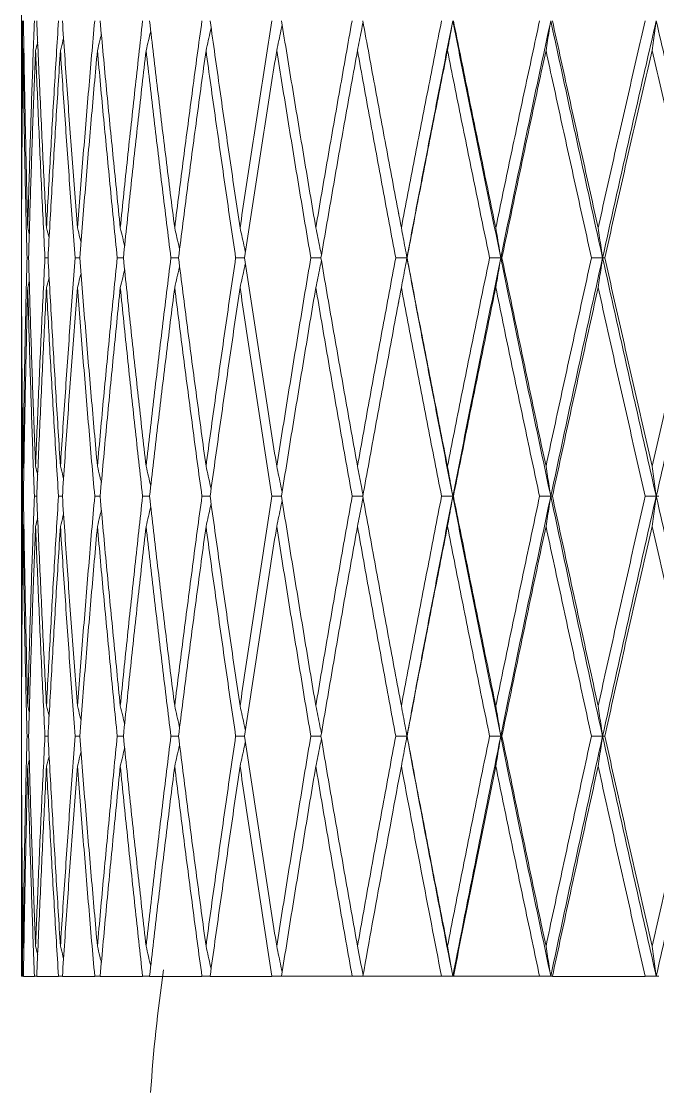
# Model space of a CAD drawing. Extents: x 1661 to 2451, y 0 to 579.
# Drawn here: x 1873.1 to 1881.21, y 425.28 to 438.95 of the extents above; entities that cross this region are included whole.
import ezdxf

# ---------------------------------------------------------------- set-up
doc = ezdxf.new("R2010")
doc.units = 0
doc.header["$LTSCALE"] = 10
doc.header["$MEASUREMENT"] = 0
doc.layers.add('1', color=7, linetype='CONTINUOUS')
doc.layers.add('2', color=7, linetype='CONTINUOUS', true_color=0xffffff)

msp = doc.modelspace()

# ---------------------------------------------------------------- linework, layer by layer
at = {"layer": '1', "color": 7, "linetype": 'Continuous', "lineweight": 18}
msp.add_arc((1894.702, 423.984), 20, 171.7681, 176.2825, dxfattribs=at)
at = {"layer": '2', "color": 7, "linetype": 'Continuous', "lineweight": 18}
for p, q in [((1873.095, 441.522), (1873.095, 436.369)), ((1873.095, 436.369), (1873.095, 436.315)), ((1873.095, 436.315), (1873.098, 436.307)), ((1873.098, 435.56), (1873.095, 435.552)), ((1873.095, 435.497), (1873.095, 430.27)), ((1873.095, 430.27), (1873.095, 430.215)), ((1873.095, 430.215), (1873.098, 430.207)), ((1873.098, 429.454), (1873.095, 429.445)), ((1873.095, 429.445), (1873.095, 429.389)), ((1873.095, 429.389), (1873.095, 426.764)), ((1873.111, 426.764), (1873.095, 426.764)), ((1878.455, 426.764), (1877.453, 426.764)), ((1879.707, 426.764), (1878.606, 426.764))]:
    msp.add_line(p, q, dxfattribs=at)
for ratio, start_param, end_param in [(0.000001, 3.001756, 3.086298), (0.000002, 2.905065, 2.989606), (0.000003, 2.808374, 2.892915), (0.000004, 2.711683, 2.796224), (0.000005, 2.614991, 2.699533), (0.000006, 2.5183, 2.602841), (0.000009, 2.131535, 2.216076)]:
    msp.add_ellipse((1890.096, 426.763), major_axis=(17.001, 0), ratio=ratio, start_param=start_param, end_param=end_param, dxfattribs=at)
for points, degree in [([(1873.095, 436.315), (1873.096, 436.61), (1873.097, 437.199), (1873.102, 438.079), (1873.108, 438.664), (1873.111, 438.956)], 3), ([(1873.121, 438.956), (1873.126, 438.664), (1873.136, 438.079), (1873.154, 437.199), (1873.168, 436.61), (1873.176, 436.315)], 3), ([(1873.176, 436.315), (1873.184, 436.61), (1873.201, 437.199), (1873.229, 438.079), (1873.25, 438.664), (1873.261, 438.956)], 3), ([(1873.291, 438.956), (1873.303, 438.664), (1873.329, 438.079), (1873.37, 437.199), (1873.4, 436.61), (1873.415, 436.315)], 3), ([(1873.415, 436.315), (1873.431, 436.61), (1873.463, 437.199), (1873.514, 438.079), (1873.55, 438.664), (1873.569, 438.956)], 3), ([(1873.618, 438.956), (1873.638, 438.664), (1873.678, 438.079), (1873.742, 437.199), (1873.787, 436.61), (1873.81, 436.315)], 3), ([(1873.81, 436.315), (1873.833, 436.61), (1873.88, 437.199), (1873.953, 438.079), (1874.004, 438.664), (1874.03, 438.956)], 3), ([(1874.099, 438.956), (1874.126, 438.664), (1874.181, 438.079), (1874.267, 437.199), (1874.327, 436.61), (1874.357, 436.315)], 3), ([(1874.357, 436.315), (1874.387, 436.61), (1874.448, 437.199), (1874.544, 438.079), (1874.609, 438.664), (1874.642, 438.956)], 3), ([(1874.73, 438.956), (1874.764, 438.664), (1874.833, 438.079), (1874.94, 437.199), (1875.013, 436.61), (1875.051, 436.315)], 3), ([(1875.051, 436.315), (1875.088, 436.61), (1875.163, 437.199), (1875.279, 438.079), (1875.358, 438.664), (1875.399, 438.956)], 3), ([(1875.504, 438.956), (1875.544, 438.664), (1875.627, 438.079), (1875.754, 437.199), (1875.841, 436.61), (1875.885, 436.315)], 3), ([(1876.292, 438.956), (1876.245, 438.664), (1876.153, 438.079), (1876.018, 437.199), (1875.929, 436.61), (1875.885, 436.315)], 3), ([(1876.414, 438.956), (1876.461, 438.664), (1876.557, 438.079), (1876.703, 437.199), (1876.802, 436.61), (1876.852, 436.315)], 3), ([(1876.852, 436.315), (1876.902, 436.61), (1877.003, 437.199), (1877.158, 438.079), (1877.262, 438.664), (1877.314, 438.956)], 3), ([(1877.452, 438.956), (1877.505, 438.664), (1877.613, 438.079), (1877.776, 437.199), (1877.887, 436.61), (1877.943, 436.315)], 3), ([(1878.456, 438.956), (1878.398, 438.664), (1878.283, 438.079), (1878.112, 437.199), (1877.999, 436.61), (1877.943, 436.315)], 3), ([(1878.6, 438.956), (1878.533, 438.622), (1878.401, 437.953), (1878.206, 436.945), (1878.078, 436.271), (1878.015, 435.933)], 3), ([(1878.6, 438.956), (1878.592, 438.914), (1878.577, 438.83), (1878.555, 438.704), (1878.539, 438.62), (1878.532, 438.578)], 3), ([(1879.212, 435.933), (1879.142, 436.271), (1879.004, 436.946), (1878.8, 437.953), (1878.666, 438.622), (1878.6, 438.956)], 3), ([(1878.608, 438.956), (1878.667, 438.664), (1878.785, 438.079), (1878.965, 437.199), (1879.086, 436.61), (1879.148, 436.315)], 3), ([(1879.148, 436.315), (1879.209, 436.61), (1879.332, 437.199), (1879.518, 438.079), (1879.644, 438.664), (1879.707, 438.956)], 3), ([(1879.212, 435.933), (1879.282, 436.271), (1879.422, 436.945), (1879.634, 437.953), (1879.777, 438.622), (1879.85, 438.956)], 3), ([(1879.789, 438.578), (1879.796, 438.62), (1879.809, 438.704), (1879.829, 438.83), (1879.843, 438.914), (1879.85, 438.956)], 3), ([(1879.85, 438.956), (1879.922, 438.622), (1880.067, 437.953), (1880.287, 436.946), (1880.436, 436.271), (1880.511, 435.933)], 3), ([(1879.871, 438.956), (1879.935, 438.664), (1880.063, 438.079), (1880.258, 437.199), (1880.388, 436.61), (1880.454, 436.315)], 3), ([(1881.055, 438.956), (1880.987, 438.664), (1880.852, 438.079), (1880.652, 437.199), (1880.52, 436.61), (1880.454, 436.315)], 3), ([(1881.195, 438.956), (1881.118, 438.622), (1880.964, 437.953), (1880.736, 436.945), (1880.586, 436.271), (1880.511, 435.933)], 3), ([(1881.195, 438.956), (1881.189, 438.914), (1881.177, 438.83), (1881.16, 438.704), (1881.148, 438.62), (1881.142, 438.578)], 3), ([(1881.9, 435.933), (1881.82, 436.271), (1881.662, 436.946), (1881.427, 437.953), (1881.272, 438.622), (1881.195, 438.956)], 3), ([(1873.128, 438.621), (1873.124, 438.607), (1873.12, 438.592), (1873.116, 438.578)], 3), ([(1873.304, 438.682), (1873.294, 438.648), (1873.285, 438.613), (1873.276, 438.578)], 3), ([(1873.116, 438.578), (1873.112, 438.285), (1873.105, 437.699), (1873.099, 436.818), (1873.096, 436.228), (1873.096, 435.933)], 3), ([(1873.116, 438.578), (1873.12, 438.285), (1873.129, 437.699), (1873.146, 436.818), (1873.159, 436.228), (1873.167, 435.933)], 3), ([(1873.276, 438.578), (1873.264, 438.285), (1873.242, 437.699), (1873.213, 436.818), (1873.195, 436.228), (1873.187, 435.933)], 3), ([(1873.276, 438.578), (1873.288, 438.285), (1873.312, 437.699), (1873.352, 436.818), (1873.381, 436.228), (1873.396, 435.933)], 3), ([(1873.593, 438.578), (1873.574, 438.285), (1873.537, 437.699), (1873.484, 436.818), (1873.451, 436.228), (1873.435, 435.933)], 3), ([(1873.593, 438.578), (1873.612, 438.285), (1873.652, 437.699), (1873.714, 436.818), (1873.758, 436.228), (1873.781, 435.933)], 3), ([(1874.065, 438.578), (1874.038, 438.285), (1873.986, 437.699), (1873.911, 436.818), (1873.863, 436.228), (1873.84, 435.933)], 3), ([(1874.065, 438.578), (1874.091, 438.285), (1874.145, 437.699), (1874.23, 436.818), (1874.288, 436.228), (1874.318, 435.933)], 3), ([(1874.686, 438.578), (1874.652, 438.285), (1874.586, 437.699), (1874.489, 436.818), (1874.427, 436.228), (1874.396, 435.933)], 3), ([(1874.686, 438.578), (1874.719, 438.285), (1874.788, 437.699), (1874.893, 436.818), (1874.966, 436.228), (1875.003, 435.933)], 3), ([(1875.099, 435.933), (1875.137, 436.228), (1875.213, 436.818), (1875.33, 437.699), (1875.41, 438.285), (1875.451, 438.578)], 3), ([(1875.451, 438.578), (1875.491, 438.285), (1875.573, 437.699), (1875.699, 436.818), (1875.785, 436.228), (1875.829, 435.933)], 3), ([(1876.353, 438.578), (1876.306, 438.285), (1876.213, 437.699), (1876.076, 436.818), (1875.986, 436.228), (1875.942, 435.933)], 3), ([(1876.353, 438.578), (1876.4, 438.285), (1876.494, 437.699), (1876.639, 436.818), (1876.738, 436.228), (1876.788, 435.933)], 3), ([(1876.917, 435.933), (1876.968, 436.228), (1877.07, 436.818), (1877.225, 437.699), (1877.33, 438.285), (1877.383, 438.578)], 3), ([(1877.383, 438.578), (1877.436, 438.285), (1877.543, 437.699), (1877.705, 436.818), (1877.816, 436.228), (1877.871, 435.933)], 3), ([(1878.532, 438.578), (1878.473, 438.285), (1878.357, 437.699), (1878.185, 436.818), (1878.072, 436.228), (1878.016, 435.933)], 3), ([(1878.532, 438.578), (1878.59, 438.285), (1878.708, 437.699), (1878.887, 436.818), (1879.008, 436.228), (1879.069, 435.933)], 3), ([(1879.227, 435.933), (1879.288, 436.228), (1879.412, 436.818), (1879.599, 437.699), (1879.725, 438.285), (1879.789, 438.578)], 3), ([(1879.789, 438.578), (1879.852, 438.285), (1879.98, 437.699), (1880.173, 436.818), (1880.304, 436.228), (1880.369, 435.933)], 3), ([(1881.142, 438.578), (1881.074, 438.285), (1880.939, 437.699), (1880.738, 436.818), (1880.606, 436.228), (1880.54, 435.933)], 3), ([(1881.142, 438.578), (1881.21, 438.285), (1881.346, 437.699), (1881.552, 436.818), (1881.691, 436.228), (1881.761, 435.933)], 3), ([(1877.903, 436.528), (1877.909, 436.494)], 1), ([(1873.096, 436.308), (1873.096, 436.183), (1873.096, 436.058), (1873.096, 435.933)], 3), ([(1873.176, 436.315), (1873.183, 436.29), (1873.189, 436.264), (1873.196, 436.239)], 3), ([(1877.943, 436.315), (1877.951, 436.272), (1877.967, 436.188), (1877.991, 436.061), (1878.007, 435.976), (1878.015, 435.933)], 3), ([(1879.148, 436.315), (1879.155, 436.272), (1879.169, 436.188), (1879.191, 436.061), (1879.205, 435.976), (1879.212, 435.933)], 3), ([(1880.454, 436.315), (1880.461, 436.272), (1880.473, 436.188), (1880.492, 436.061), (1880.505, 435.976), (1880.511, 435.933)], 3), ([(1873.096, 435.933), (1873.096, 435.809), (1873.096, 435.684), (1873.096, 435.559)], 3), ([(1873.096, 435.933), (1873.096, 435.639), (1873.099, 435.049), (1873.105, 434.162), (1873.112, 433.569), (1873.116, 433.272)], 3), ([(1873.167, 435.933), (1873.159, 435.639), (1873.146, 435.049), (1873.129, 434.162), (1873.12, 433.569), (1873.116, 433.272)], 3), ([(1873.187, 435.933), (1873.18, 435.933), (1873.173, 435.933), (1873.167, 435.933)], 3), ([(1873.187, 435.933), (1873.195, 435.639), (1873.213, 435.049), (1873.242, 434.162), (1873.264, 433.569), (1873.276, 433.272)], 3), ([(1873.396, 435.933), (1873.381, 435.639), (1873.352, 435.049), (1873.312, 434.162), (1873.288, 433.569), (1873.276, 433.272)], 3), ([(1873.435, 435.933), (1873.451, 435.639), (1873.484, 435.049), (1873.537, 434.162), (1873.574, 433.569), (1873.593, 433.272)], 3), ([(1873.781, 435.933), (1873.758, 435.639), (1873.714, 435.049), (1873.652, 434.162), (1873.612, 433.569), (1873.593, 433.272)], 3), ([(1873.84, 435.933), (1873.863, 435.639), (1873.911, 435.049), (1873.986, 434.162), (1874.038, 433.569), (1874.065, 433.272)], 3), ([(1874.318, 435.933), (1874.288, 435.639), (1874.23, 435.049), (1874.145, 434.162), (1874.091, 433.569), (1874.065, 433.272)], 3), ([(1874.396, 435.933), (1874.427, 435.639), (1874.489, 435.049), (1874.586, 434.162), (1874.652, 433.569), (1874.686, 433.272)], 3), ([(1874.686, 433.272), (1874.719, 433.569), (1874.788, 434.162), (1874.894, 435.049), (1874.966, 435.639), (1875.003, 435.933)], 3), ([(1875.099, 435.933), (1875.137, 435.639), (1875.213, 435.049), (1875.33, 434.162), (1875.41, 433.569), (1875.451, 433.272)], 3), ([(1875.451, 433.272), (1875.491, 433.569), (1875.573, 434.162), (1875.699, 435.049), (1875.785, 435.639), (1875.829, 435.933)], 3), ([(1875.942, 435.933), (1875.986, 435.639), (1876.076, 435.049), (1876.212, 434.162), (1876.306, 433.569), (1876.353, 433.272)], 3), ([(1876.788, 435.933), (1876.738, 435.639), (1876.64, 435.049), (1876.495, 434.162), (1876.4, 433.569), (1876.353, 433.272)], 3), ([(1876.917, 435.933), (1876.968, 435.639), (1877.069, 435.049), (1877.225, 434.162), (1877.33, 433.569), (1877.383, 433.272)], 3), ([(1877.383, 433.272), (1877.436, 433.569), (1877.543, 434.162), (1877.706, 435.049), (1877.816, 435.639), (1877.871, 435.933)], 3), ([(1877.871, 435.933), (1877.887, 435.933), (1877.919, 435.933), (1877.967, 435.933), (1877.999, 435.933), (1878.015, 435.933)], 3), ([(1877.943, 435.552), (1877.951, 435.594), (1877.967, 435.679), (1877.991, 435.806), (1878.007, 435.891), (1878.015, 435.933)], 3), ([(1878.016, 435.933), (1878.016, 435.933), (1878.015, 435.933), (1878.015, 435.933), (1878.015, 435.933), (1878.015, 435.933)], 3), ([(1878.015, 435.933), (1878.078, 435.597), (1878.206, 434.922), (1878.401, 433.907), (1878.533, 433.228), (1878.6, 432.889)], 3), ([(1878.016, 435.933), (1878.072, 435.639), (1878.185, 435.049), (1878.357, 434.162), (1878.473, 433.569), (1878.532, 433.272)], 3), ([(1879.069, 435.933), (1879.008, 435.639), (1878.887, 435.049), (1878.708, 434.162), (1878.59, 433.569), (1878.532, 433.272)], 3), ([(1879.212, 435.933), (1879.143, 435.597), (1879.005, 434.922), (1878.801, 433.907), (1878.667, 433.228), (1878.6, 432.889)], 3), ([(1879.212, 435.933), (1879.196, 435.933), (1879.164, 435.933), (1879.117, 435.933), (1879.085, 435.933), (1879.069, 435.933)], 3), ([(1879.212, 435.933), (1879.205, 435.891), (1879.191, 435.806), (1879.169, 435.679), (1879.155, 435.594), (1879.148, 435.552)], 3), ([(1879.212, 435.933), (1879.214, 435.933), (1879.217, 435.933), (1879.222, 435.933), (1879.225, 435.933), (1879.227, 435.933)], 3), ([(1879.85, 432.889), (1879.777, 433.228), (1879.634, 433.907), (1879.421, 434.922), (1879.281, 435.597), (1879.212, 435.933)], 3), ([(1879.227, 435.933), (1879.288, 435.639), (1879.412, 435.049), (1879.599, 434.162), (1879.725, 433.569), (1879.789, 433.272)], 3), ([(1879.789, 433.272), (1879.852, 433.569), (1879.98, 434.162), (1880.174, 435.049), (1880.304, 435.639), (1880.369, 435.933)], 3), ([(1879.85, 432.889), (1879.922, 433.228), (1880.067, 433.907), (1880.288, 434.922), (1880.436, 435.597), (1880.511, 435.933)], 3), ([(1880.369, 435.933), (1880.385, 435.933), (1880.417, 435.933), (1880.464, 435.933), (1880.495, 435.933), (1880.511, 435.933)], 3), ([(1880.454, 435.552), (1880.461, 435.594), (1880.473, 435.679), (1880.492, 435.806), (1880.505, 435.891), (1880.511, 435.933)], 3), ([(1880.54, 435.933), (1880.536, 435.933), (1880.53, 435.933), (1880.521, 435.933), (1880.514, 435.933), (1880.511, 435.933)], 3), ([(1880.511, 435.933), (1880.586, 435.597), (1880.736, 434.922), (1880.964, 433.907), (1881.118, 433.228), (1881.195, 432.889)], 3), ([(1880.54, 435.933), (1880.606, 435.639), (1880.738, 435.049), (1880.939, 434.162), (1881.074, 433.569), (1881.142, 433.272)], 3), ([(1881.761, 435.933), (1881.691, 435.639), (1881.553, 435.049), (1881.347, 434.162), (1881.21, 433.569), (1881.142, 433.272)], 3), ([(1881.9, 435.933), (1881.82, 435.597), (1881.662, 434.922), (1881.427, 433.907), (1881.272, 433.228), (1881.195, 432.889)], 3), ([(1873.196, 435.628), (1873.19, 435.602), (1873.183, 435.577), (1873.176, 435.552)], 3), ([(1873.095, 435.552), (1873.095, 435.533), (1873.095, 435.515), (1873.095, 435.497)], 3), ([(1873.095, 435.552), (1873.096, 435.257), (1873.097, 434.666), (1873.102, 433.779), (1873.108, 433.186), (1873.111, 432.889)], 3), ([(1873.176, 435.552), (1873.168, 435.257), (1873.154, 434.666), (1873.136, 433.779), (1873.126, 433.186), (1873.121, 432.889)], 3), ([(1873.176, 435.552), (1873.184, 435.257), (1873.201, 434.666), (1873.229, 433.779), (1873.25, 433.186), (1873.261, 432.889)], 3), ([(1873.415, 435.552), (1873.4, 435.257), (1873.37, 434.666), (1873.329, 433.779), (1873.303, 433.186), (1873.291, 432.889)], 3), ([(1873.415, 435.552), (1873.431, 435.257), (1873.462, 434.666), (1873.514, 433.779), (1873.55, 433.186), (1873.569, 432.889)], 3), ([(1873.81, 435.552), (1873.787, 435.257), (1873.742, 434.666), (1873.678, 433.779), (1873.638, 433.186), (1873.618, 432.889)], 3), ([(1873.81, 435.552), (1873.833, 435.257), (1873.88, 434.666), (1873.953, 433.779), (1874.004, 433.186), (1874.031, 432.889)], 3), ([(1874.357, 435.552), (1874.327, 435.257), (1874.267, 434.666), (1874.181, 433.779), (1874.126, 433.186), (1874.099, 432.889)], 3), ([(1874.357, 435.552), (1874.387, 435.257), (1874.448, 434.666), (1874.543, 433.779), (1874.609, 433.186), (1874.642, 432.889)], 3), ([(1874.73, 432.889), (1874.764, 433.186), (1874.833, 433.779), (1874.94, 434.666), (1875.013, 435.257), (1875.051, 435.552)], 3), ([(1875.051, 435.552), (1875.088, 435.257), (1875.163, 434.666), (1875.279, 433.779), (1875.358, 433.186), (1875.399, 432.889)], 3), ([(1875.503, 432.889), (1875.544, 433.186), (1875.627, 433.779), (1875.755, 434.666), (1875.841, 435.257), (1875.885, 435.552)], 3), ([(1875.885, 435.552), (1875.929, 435.257), (1876.017, 434.666), (1876.153, 433.779), (1876.245, 433.186), (1876.292, 432.889)], 3), ([(1876.852, 435.552), (1876.802, 435.257), (1876.703, 434.666), (1876.557, 433.779), (1876.461, 433.186), (1876.414, 432.889)], 3), ([(1876.852, 435.552), (1876.902, 435.257), (1877.003, 434.666), (1877.157, 433.779), (1877.262, 433.186), (1877.315, 432.889)], 3), ([(1877.452, 432.889), (1877.505, 433.186), (1877.613, 433.779), (1877.777, 434.666), (1877.887, 435.257), (1877.943, 435.552)], 3), ([(1877.943, 435.552), (1877.999, 435.257), (1878.111, 434.666), (1878.282, 433.779), (1878.398, 433.186), (1878.456, 432.889)], 3), ([(1879.148, 435.552), (1879.087, 435.257), (1878.965, 434.666), (1878.785, 433.779), (1878.667, 433.186), (1878.608, 432.889)], 3), ([(1879.148, 435.552), (1879.209, 435.257), (1879.331, 434.666), (1879.518, 433.779), (1879.644, 433.186), (1879.707, 432.889)], 3), ([(1879.871, 432.889), (1879.935, 433.186), (1880.063, 433.779), (1880.258, 434.666), (1880.389, 435.257), (1880.454, 435.552)], 3), ([(1880.454, 435.552), (1880.52, 435.257), (1880.652, 434.666), (1880.852, 433.779), (1880.987, 433.186), (1881.055, 432.889)], 3), ([(1877.911, 435.38), (1877.903, 435.341)], 1), ([(1873.116, 433.272), (1873.12, 433.258), (1873.124, 433.243), (1873.127, 433.229)], 3), ([(1873.276, 433.272), (1873.285, 433.237), (1873.294, 433.202), (1873.303, 433.167)], 3), ([(1878.532, 433.272), (1878.539, 433.23), (1878.555, 433.145), (1878.577, 433.017), (1878.592, 432.931), (1878.6, 432.889)], 3), ([(1879.789, 433.272), (1879.796, 433.23), (1879.809, 433.145), (1879.829, 433.017), (1879.843, 432.931), (1879.85, 432.889)], 3), ([(1881.142, 433.272), (1881.148, 433.23), (1881.16, 433.145), (1881.177, 433.017), (1881.189, 432.931), (1881.195, 432.889)], 3), ([(1873.095, 430.215), (1873.096, 430.512), (1873.097, 431.107), (1873.102, 431.999), (1873.108, 432.592), (1873.111, 432.889)], 3), ([(1873.111, 432.889), (1873.115, 432.889), (1873.118, 432.889), (1873.121, 432.889)], 3), ([(1873.121, 432.889), (1873.126, 432.592), (1873.136, 431.999), (1873.154, 431.107), (1873.168, 430.512), (1873.176, 430.215)], 3), ([(1873.176, 430.215), (1873.184, 430.512), (1873.201, 431.107), (1873.229, 431.999), (1873.25, 432.592), (1873.261, 432.889)], 3), ([(1873.261, 432.889), (1873.271, 432.889), (1873.281, 432.889), (1873.291, 432.889)], 3), ([(1873.291, 432.889), (1873.303, 432.592), (1873.329, 431.999), (1873.37, 431.107), (1873.4, 430.512), (1873.415, 430.215)], 3), ([(1873.415, 430.215), (1873.431, 430.512), (1873.463, 431.107), (1873.514, 431.999), (1873.55, 432.592), (1873.569, 432.889)], 3), ([(1873.618, 432.889), (1873.638, 432.592), (1873.678, 431.999), (1873.742, 431.107), (1873.787, 430.512), (1873.81, 430.215)], 3), ([(1873.81, 430.215), (1873.833, 430.512), (1873.88, 431.107), (1873.953, 431.999), (1874.004, 432.592), (1874.031, 432.889)], 3), ([(1874.099, 432.889), (1874.126, 432.592), (1874.181, 431.999), (1874.267, 431.107), (1874.327, 430.512), (1874.357, 430.215)], 3), ([(1874.357, 430.215), (1874.387, 430.512), (1874.448, 431.107), (1874.544, 431.999), (1874.609, 432.592), (1874.642, 432.889)], 3), ([(1874.73, 432.889), (1874.764, 432.592), (1874.833, 431.999), (1874.94, 431.107), (1875.013, 430.512), (1875.051, 430.215)], 3), ([(1875.051, 430.215), (1875.088, 430.512), (1875.163, 431.107), (1875.279, 431.999), (1875.358, 432.592), (1875.399, 432.889)], 3), ([(1875.503, 432.889), (1875.544, 432.592), (1875.627, 431.999), (1875.754, 431.107), (1875.841, 430.512), (1875.885, 430.215)], 3), ([(1875.885, 430.215), (1875.929, 430.512), (1876.018, 431.107), (1876.153, 431.999), (1876.245, 432.592), (1876.292, 432.889)], 3), ([(1876.414, 432.889), (1876.461, 432.592), (1876.557, 431.999), (1876.703, 431.107), (1876.802, 430.512), (1876.852, 430.215)], 3), ([(1877.315, 432.889), (1877.262, 432.592), (1877.157, 431.999), (1877.003, 431.107), (1876.902, 430.512), (1876.852, 430.215)], 3), ([(1877.452, 432.889), (1877.505, 432.592), (1877.613, 431.999), (1877.776, 431.107), (1877.887, 430.512), (1877.943, 430.215)], 3), ([(1877.943, 430.215), (1877.999, 430.512), (1878.112, 431.107), (1878.283, 431.999), (1878.398, 432.592), (1878.456, 432.889)], 3), ([(1878.015, 429.83), (1878.078, 430.17), (1878.206, 430.851), (1878.401, 431.871), (1878.533, 432.55), (1878.6, 432.889)], 3), ([(1878.456, 432.889), (1878.472, 432.889), (1878.504, 432.889), (1878.552, 432.889), (1878.584, 432.889), (1878.6, 432.889)], 3), ([(1878.532, 432.505), (1878.539, 432.547), (1878.555, 432.633), (1878.577, 432.761), (1878.592, 432.846), (1878.6, 432.889)], 3), ([(1878.608, 432.889), (1878.607, 432.889), (1878.605, 432.889), (1878.603, 432.889), (1878.601, 432.889), (1878.6, 432.889)], 3), ([(1878.6, 432.889), (1878.666, 432.55), (1878.8, 431.871), (1879.005, 430.851), (1879.143, 430.17), (1879.212, 429.83)], 3), ([(1878.608, 432.889), (1878.667, 432.592), (1878.785, 431.999), (1878.965, 431.107), (1879.086, 430.512), (1879.148, 430.215)], 3), ([(1879.707, 432.889), (1879.644, 432.592), (1879.518, 431.999), (1879.332, 431.107), (1879.209, 430.512), (1879.148, 430.215)], 3), ([(1879.85, 432.889), (1879.777, 432.55), (1879.634, 431.871), (1879.421, 430.851), (1879.281, 430.17), (1879.212, 429.83)], 3), ([(1879.85, 432.889), (1879.834, 432.889), (1879.802, 432.889), (1879.754, 432.889), (1879.723, 432.889), (1879.707, 432.889)], 3), ([(1879.85, 432.889), (1879.843, 432.846), (1879.829, 432.761), (1879.809, 432.633), (1879.796, 432.547), (1879.789, 432.505)], 3), ([(1879.85, 432.889), (1879.852, 432.889), (1879.857, 432.889), (1879.864, 432.889), (1879.869, 432.889), (1879.871, 432.889)], 3), ([(1880.511, 429.83), (1880.436, 430.17), (1880.287, 430.851), (1880.067, 431.871), (1879.922, 432.55), (1879.85, 432.889)], 3), ([(1879.871, 432.889), (1879.935, 432.592), (1880.063, 431.999), (1880.258, 431.107), (1880.389, 430.512), (1880.454, 430.215)], 3), ([(1880.454, 430.215), (1880.52, 430.512), (1880.652, 431.107), (1880.852, 431.999), (1880.987, 432.592), (1881.055, 432.889)], 3), ([(1880.511, 429.83), (1880.586, 430.17), (1880.736, 430.851), (1880.964, 431.871), (1881.118, 432.55), (1881.195, 432.889)], 3), ([(1881.055, 432.889), (1881.07, 432.889), (1881.101, 432.889), (1881.148, 432.889), (1881.179, 432.889), (1881.195, 432.889)], 3), ([(1881.142, 432.505), (1881.148, 432.547), (1881.16, 432.633), (1881.177, 432.761), (1881.189, 432.846), (1881.195, 432.889)], 3), ([(1881.23, 432.889), (1881.226, 432.889), (1881.218, 432.889), (1881.207, 432.889), (1881.199, 432.889), (1881.195, 432.889)], 3), ([(1881.195, 432.889), (1881.272, 432.55), (1881.427, 431.871), (1881.662, 430.851), (1881.82, 430.17), (1881.9, 429.83)], 3), ([(1873.304, 432.611), (1873.294, 432.576), (1873.285, 432.54), (1873.276, 432.505)], 3), ([(1873.116, 432.505), (1873.112, 432.208), (1873.105, 431.614), (1873.099, 430.723), (1873.096, 430.128), (1873.096, 429.83)], 3), ([(1873.128, 432.549), (1873.124, 432.534), (1873.12, 432.519), (1873.116, 432.505)], 3), ([(1873.116, 432.505), (1873.12, 432.208), (1873.129, 431.614), (1873.146, 430.723), (1873.159, 430.128), (1873.167, 429.83)], 3), ([(1873.276, 432.505), (1873.264, 432.208), (1873.242, 431.614), (1873.213, 430.723), (1873.195, 430.128), (1873.187, 429.83)], 3), ([(1873.276, 432.505), (1873.288, 432.208), (1873.312, 431.614), (1873.352, 430.723), (1873.381, 430.128), (1873.396, 429.83)], 3), ([(1873.593, 432.505), (1873.574, 432.208), (1873.537, 431.614), (1873.484, 430.723), (1873.451, 430.128), (1873.435, 429.83)], 3), ([(1873.593, 432.505), (1873.612, 432.208), (1873.652, 431.614), (1873.714, 430.723), (1873.758, 430.128), (1873.781, 429.83)], 3), ([(1874.065, 432.505), (1874.038, 432.208), (1873.986, 431.614), (1873.911, 430.723), (1873.863, 430.128), (1873.84, 429.83)], 3), ([(1874.065, 432.505), (1874.091, 432.208), (1874.145, 431.614), (1874.23, 430.723), (1874.288, 430.128), (1874.318, 429.83)], 3), ([(1874.686, 432.505), (1874.652, 432.208), (1874.586, 431.614), (1874.489, 430.723), (1874.427, 430.128), (1874.396, 429.83)], 3), ([(1874.686, 432.505), (1874.719, 432.208), (1874.788, 431.614), (1874.894, 430.723), (1874.966, 430.128), (1875.003, 429.83)], 3), ([(1875.451, 432.505), (1875.41, 432.208), (1875.33, 431.614), (1875.213, 430.723), (1875.137, 430.128), (1875.099, 429.83)], 3), ([(1875.451, 432.505), (1875.491, 432.208), (1875.573, 431.614), (1875.699, 430.723), (1875.785, 430.128), (1875.829, 429.83)], 3), ([(1875.942, 429.83), (1875.986, 430.128), (1876.076, 430.723), (1876.213, 431.614), (1876.306, 432.208), (1876.353, 432.505)], 3), ([(1876.353, 432.505), (1876.4, 432.208), (1876.494, 431.614), (1876.64, 430.723), (1876.738, 430.128), (1876.788, 429.83)], 3), ([(1877.383, 432.505), (1877.33, 432.208), (1877.225, 431.614), (1877.07, 430.723), (1876.968, 430.128), (1876.917, 429.83)], 3), ([(1877.383, 432.505), (1877.436, 432.208), (1877.543, 431.614), (1877.705, 430.723), (1877.816, 430.128), (1877.871, 429.83)], 3), ([(1878.016, 429.83), (1878.072, 430.128), (1878.185, 430.723), (1878.357, 431.614), (1878.473, 432.208), (1878.532, 432.505)], 3), ([(1878.532, 432.505), (1878.59, 432.208), (1878.708, 431.614), (1878.887, 430.723), (1879.008, 430.128), (1879.069, 429.83)], 3), ([(1879.789, 432.505), (1879.725, 432.208), (1879.599, 431.614), (1879.412, 430.723), (1879.288, 430.128), (1879.227, 429.83)], 3), ([(1879.789, 432.505), (1879.852, 432.208), (1879.98, 431.614), (1880.174, 430.723), (1880.304, 430.128), (1880.369, 429.83)], 3), ([(1880.54, 429.83), (1880.606, 430.128), (1880.738, 430.723), (1880.939, 431.614), (1881.074, 432.208), (1881.142, 432.505)], 3), ([(1881.142, 432.505), (1881.21, 432.208), (1881.346, 431.614), (1881.553, 430.723), (1881.691, 430.128), (1881.761, 429.83)], 3), ([(1873.096, 430.208), (1873.096, 430.082), (1873.096, 429.956), (1873.096, 429.83)], 3), ([(1873.176, 430.215), (1873.183, 430.189), (1873.189, 430.164), (1873.196, 430.139)], 3), ([(1877.943, 430.215), (1877.951, 430.172), (1877.967, 430.087), (1877.991, 429.958), (1878.007, 429.873), (1878.015, 429.83)], 3), ([(1879.148, 430.215), (1879.155, 430.172), (1879.169, 430.087), (1879.191, 429.958), (1879.205, 429.873), (1879.212, 429.83)], 3), ([(1880.454, 430.215), (1880.461, 430.172), (1880.473, 430.087), (1880.492, 429.958), (1880.505, 429.873), (1880.511, 429.83)], 3), ([(1873.096, 429.83), (1873.096, 429.704), (1873.096, 429.578), (1873.096, 429.452)], 3), ([(1873.096, 429.83), (1873.096, 429.532), (1873.099, 428.937), (1873.105, 428.043), (1873.112, 427.447), (1873.116, 427.149)], 3), ([(1873.167, 429.83), (1873.159, 429.532), (1873.146, 428.937), (1873.129, 428.043), (1873.12, 427.447), (1873.116, 427.149)], 3), ([(1873.187, 429.83), (1873.18, 429.83), (1873.173, 429.83), (1873.167, 429.83)], 3), ([(1873.187, 429.83), (1873.195, 429.532), (1873.213, 428.937), (1873.242, 428.043), (1873.264, 427.447), (1873.276, 427.149)], 3), ([(1873.396, 429.83), (1873.381, 429.532), (1873.352, 428.937), (1873.312, 428.043), (1873.288, 427.447), (1873.276, 427.149)], 3), ([(1873.435, 429.83), (1873.451, 429.532), (1873.484, 428.937), (1873.537, 428.043), (1873.574, 427.447), (1873.593, 427.149)], 3), ([(1873.781, 429.83), (1873.758, 429.532), (1873.714, 428.937), (1873.652, 428.043), (1873.612, 427.447), (1873.593, 427.149)], 3), ([(1873.84, 429.83), (1873.863, 429.532), (1873.911, 428.937), (1873.986, 428.043), (1874.038, 427.447), (1874.065, 427.149)], 3), ([(1874.318, 429.83), (1874.288, 429.532), (1874.23, 428.937), (1874.145, 428.043), (1874.091, 427.447), (1874.065, 427.149)], 3), ([(1874.396, 429.83), (1874.427, 429.532), (1874.489, 428.937), (1874.586, 428.043), (1874.652, 427.447), (1874.686, 427.149)], 3), ([(1875.003, 429.83), (1874.966, 429.532), (1874.894, 428.937), (1874.788, 428.043), (1874.719, 427.447), (1874.686, 427.149)], 3), ([(1875.099, 429.83), (1875.137, 429.532), (1875.213, 428.937), (1875.33, 428.043), (1875.41, 427.447), (1875.451, 427.149)], 3), ([(1875.829, 429.83), (1875.785, 429.532), (1875.699, 428.937), (1875.573, 428.043), (1875.491, 427.447), (1875.451, 427.149)], 3), ([(1875.942, 429.83), (1875.986, 429.532), (1876.076, 428.937), (1876.213, 428.043), (1876.306, 427.447), (1876.353, 427.149)], 3), ([(1876.353, 427.149), (1876.4, 427.447), (1876.495, 428.043), (1876.64, 428.937), (1876.738, 429.532), (1876.788, 429.83)], 3), ([(1876.917, 429.83), (1876.968, 429.532), (1877.069, 428.937), (1877.225, 428.043), (1877.33, 427.447), (1877.383, 427.149)], 3), ([(1877.871, 429.83), (1877.816, 429.532), (1877.706, 428.937), (1877.543, 428.043), (1877.436, 427.447), (1877.383, 427.149)], 3), ([(1878.015, 429.83), (1877.999, 429.83), (1877.967, 429.83), (1877.919, 429.83), (1877.887, 429.83), (1877.871, 429.83)], 3), ([(1878.015, 429.83), (1878.007, 429.787), (1877.991, 429.701), (1877.967, 429.573), (1877.951, 429.487), (1877.943, 429.445)], 3), ([(1878.015, 429.83), (1878.015, 429.83), (1878.015, 429.83), (1878.015, 429.83), (1878.016, 429.83), (1878.016, 429.83)], 3), ([(1878.016, 429.83), (1878.072, 429.532), (1878.185, 428.937), (1878.357, 428.043), (1878.473, 427.447), (1878.532, 427.149)], 3), ([(1878.532, 427.149), (1878.59, 427.447), (1878.708, 428.043), (1878.887, 428.937), (1879.008, 429.532), (1879.069, 429.83)], 3), ([(1878.6, 426.764), (1878.8, 427.786), (1879.004, 428.809), (1879.212, 429.83)], 3), ([(1879.069, 429.83), (1879.085, 429.83), (1879.117, 429.83), (1879.164, 429.83), (1879.196, 429.83), (1879.212, 429.83)], 3), ([(1879.148, 429.445), (1879.155, 429.487), (1879.169, 429.573), (1879.191, 429.701), (1879.205, 429.787), (1879.212, 429.83)], 3), ([(1879.227, 429.83), (1879.225, 429.83), (1879.222, 429.83), (1879.217, 429.83), (1879.214, 429.83), (1879.212, 429.83)], 3), ([(1879.212, 429.83), (1879.281, 429.489), (1879.421, 428.808), (1879.634, 427.786), (1879.777, 427.104), (1879.85, 426.764)], 3), ([(1879.227, 429.83), (1879.288, 429.532), (1879.412, 428.937), (1879.599, 428.043), (1879.725, 427.447), (1879.789, 427.149)], 3), ([(1880.369, 429.83), (1880.304, 429.532), (1880.174, 428.937), (1879.98, 428.043), (1879.852, 427.447), (1879.789, 427.149)], 3), ([(1880.511, 429.83), (1880.436, 429.489), (1880.287, 428.808), (1880.067, 427.786), (1879.922, 427.104), (1879.85, 426.764)], 3), ([(1880.511, 429.83), (1880.495, 429.83), (1880.464, 429.83), (1880.417, 429.83), (1880.385, 429.83), (1880.369, 429.83)], 3), ([(1880.511, 429.83), (1880.505, 429.787), (1880.492, 429.701), (1880.473, 429.573), (1880.461, 429.487), (1880.454, 429.445)], 3), ([(1880.511, 429.83), (1880.514, 429.83), (1880.521, 429.83), (1880.53, 429.83), (1880.536, 429.83), (1880.54, 429.83)], 3), ([(1880.511, 429.83), (1880.586, 429.489), (1880.736, 428.808), (1880.964, 427.786), (1881.118, 427.104), (1881.195, 426.764)], 3), ([(1880.54, 429.83), (1880.606, 429.532), (1880.738, 428.937), (1880.939, 428.043), (1881.074, 427.447), (1881.142, 427.149)], 3), ([(1881.142, 427.149), (1881.21, 427.447), (1881.346, 428.043), (1881.553, 428.937), (1881.691, 429.532), (1881.761, 429.83)], 3), ([(1881.195, 426.764), (1881.272, 427.104), (1881.427, 427.786), (1881.662, 428.808), (1881.82, 429.489), (1881.9, 429.83)], 3), ([(1873.196, 429.521), (1873.19, 429.496), (1873.183, 429.47), (1873.176, 429.445)], 3), ([(1873.176, 429.445), (1873.168, 429.147), (1873.154, 428.551), (1873.136, 427.658), (1873.126, 427.062), (1873.121, 426.764)], 3), ([(1873.415, 429.445), (1873.4, 429.147), (1873.37, 428.551), (1873.329, 427.658), (1873.303, 427.062), (1873.291, 426.764)], 3), ([(1873.81, 429.445), (1873.787, 429.147), (1873.742, 428.551), (1873.678, 427.658), (1873.638, 427.062), (1873.618, 426.764)], 3), ([(1874.357, 429.445), (1874.327, 429.147), (1874.267, 428.551), (1874.181, 427.658), (1874.126, 427.062), (1874.099, 426.764)], 3), ([(1875.051, 429.445), (1875.013, 429.147), (1874.94, 428.551), (1874.833, 427.658), (1874.764, 427.062), (1874.73, 426.764)], 3), ([(1875.885, 429.445), (1875.841, 429.147), (1875.755, 428.551), (1875.627, 427.658), (1875.544, 427.062), (1875.503, 426.764)], 3), ([(1876.414, 426.764), (1876.461, 427.062), (1876.557, 427.658), (1876.703, 428.551), (1876.802, 429.147), (1876.852, 429.445)], 3), ([(1877.943, 429.445), (1877.776, 428.551), (1877.612, 427.658), (1877.452, 426.764)], 3), ([(1877.943, 429.445), (1878.111, 428.551), (1878.282, 427.658), (1878.456, 426.764)], 3), ([(1878.608, 426.763), (1878.784, 427.657), (1878.964, 428.551), (1879.148, 429.445)], 3), ([(1880.454, 429.445), (1880.389, 429.147), (1880.258, 428.551), (1880.063, 427.658), (1879.935, 427.062), (1879.871, 426.764)], 3), ([(1873.116, 427.149), (1873.12, 427.134), (1873.124, 427.12), (1873.127, 427.106)], 3), ([(1873.276, 427.149), (1873.285, 427.114), (1873.294, 427.078), (1873.303, 427.043)], 3), ([(1877.383, 427.149), (1877.407, 427.026), (1877.431, 426.903), (1877.455, 426.78)], 3), ([(1878.532, 427.149), (1878.555, 427.021), (1878.577, 426.892), (1878.6, 426.764)], 3), ([(1879.789, 427.149), (1879.796, 427.106), (1879.809, 427.021), (1879.829, 426.892), (1879.843, 426.807), (1879.85, 426.764)], 3), ([(1881.142, 427.149), (1881.148, 427.106), (1881.16, 427.021), (1881.177, 426.892), (1881.189, 426.807), (1881.195, 426.764)], 3), ([(1873.121, 426.764), (1873.118, 426.764), (1873.115, 426.764), (1873.111, 426.764)], 3), ([(1873.291, 426.764), (1873.281, 426.764), (1873.271, 426.764), (1873.261, 426.764)], 3), ([(1877.453, 426.764), (1877.407, 426.764), (1877.361, 426.764), (1877.315, 426.764)], 3), ([(1878.596, 426.764), (1878.549, 426.764), (1878.502, 426.764), (1878.455, 426.764)], 3), ([(1878.608, 426.764), (1878.605, 426.764), (1878.602, 426.764), (1878.6, 426.764)], 3), ([(1879.871, 426.764), (1879.869, 426.764), (1879.864, 426.764), (1879.857, 426.764), (1879.852, 426.764), (1879.85, 426.764)], 3), ([(1881.23, 426.764), (1881.226, 426.764), (1881.218, 426.764), (1881.207, 426.764), (1881.199, 426.764), (1881.195, 426.764)], 3)]:
    msp.add_open_spline(points, degree=degree, dxfattribs=at)
for points, knots in [([(1876.422, 438.904), (1876.417, 438.879), (1876.403, 438.813), (1876.38, 438.704), (1876.362, 438.62), (1876.353, 438.578)], [0, 0, 0, 0, 0.226562, 0.613281, 1, 1, 1, 1]), ([(1877.383, 438.578), (1877.391, 438.62), (1877.408, 438.704), (1877.432, 438.825), (1877.447, 438.904), (1877.455, 438.941)], [0, 0, 0, 0, 0.347545, 0.69509, 1, 1, 1, 1]), ([(1874.116, 438.783), (1874.109, 438.756), (1874.092, 438.688), (1874.075, 438.62), (1874.065, 438.578)], [0, 0, 0, 0, 0.385171, 1, 1, 1, 1]), ([(1874.745, 438.826), (1874.736, 438.785), (1874.716, 438.702), (1874.696, 438.62), (1874.686, 438.578)], [0, 0, 0, 0, 0.49176, 1, 1, 1, 1]), ([(1875.451, 438.578), (1875.46, 438.62), (1875.48, 438.704), (1875.501, 438.8), (1875.514, 438.854), (1875.516, 438.866)], [0, 0, 0, 0, 0.437759, 0.875518, 1, 1, 1, 1]), ([(1873.634, 438.736), (1873.631, 438.725), (1873.618, 438.672), (1873.604, 438.62), (1873.593, 438.578)], [0, 0, 0, 0, 0.201119, 1, 1, 1, 1]), ([(1873.415, 436.315), (1873.426, 436.272), (1873.438, 436.228), (1873.449, 436.184), (1873.45, 436.182)], [0, 0, 0, 0, 0.956048, 1, 1, 1, 1]), ([(1873.81, 436.315), (1873.821, 436.272), (1873.836, 436.211), (1873.851, 436.15), (1873.856, 436.132)], [0, 0, 0, 0, 0.693518, 1, 1, 1, 1]), ([(1874.357, 436.315), (1874.367, 436.272), (1874.386, 436.196), (1874.404, 436.12), (1874.412, 436.086)], [0, 0, 0, 0, 0.556062, 1, 1, 1, 1]), ([(1875.051, 436.315), (1875.061, 436.272), (1875.08, 436.188), (1875.101, 436.098), (1875.112, 436.05), (1875.114, 436.044)], [0, 0, 0, 0, 0.469763, 0.939526, 1, 1, 1, 1]), ([(1875.885, 436.315), (1875.894, 436.272), (1875.913, 436.188), (1875.936, 436.085), (1875.949, 436.024), (1875.953, 436.005)], [0, 0, 0, 0, 0.410525, 0.821049, 1, 1, 1, 1]), ([(1876.852, 436.315), (1876.861, 436.272), (1876.878, 436.188), (1876.902, 436.072), (1876.917, 435.999), (1876.923, 435.967)], [0, 0, 0, 0, 0.366024, 0.732048, 1, 1, 1, 1]), ([(1873.435, 435.933), (1873.435, 435.933), (1873.422, 435.933), (1873.409, 435.933), (1873.396, 435.933)], [0, 0, 0, 0, 0.015851, 1, 1, 1, 1]), ([(1873.84, 435.933), (1873.834, 435.933), (1873.814, 435.933), (1873.794, 435.933), (1873.781, 435.933)], [0, 0, 0, 0, 0.29626, 1, 1, 1, 1]), ([(1874.396, 435.933), (1874.385, 435.933), (1874.359, 435.933), (1874.333, 435.933), (1874.318, 435.933)], [0, 0, 0, 0, 0.439421, 1, 1, 1, 1]), ([(1875.003, 435.933), (1875.018, 435.933), (1875.048, 435.933), (1875.08, 435.933), (1875.097, 435.933), (1875.099, 435.933)], [0, 0, 0, 0, 0.472353, 0.944705, 1, 1, 1, 1]), ([(1875.829, 435.933), (1875.844, 435.933), (1875.875, 435.933), (1875.913, 435.933), (1875.935, 435.933), (1875.942, 435.933)], [0, 0, 0, 0, 0.411587, 0.823174, 1, 1, 1, 1]), ([(1876.917, 435.933), (1876.906, 435.933), (1876.878, 435.933), (1876.835, 435.933), (1876.804, 435.933), (1876.788, 435.933)], [0, 0, 0, 0, 0.267057, 0.633528, 1, 1, 1, 1]), ([(1876.923, 435.899), (1876.917, 435.868), (1876.902, 435.794), (1876.878, 435.679), (1876.861, 435.594), (1876.852, 435.552)], [0, 0, 0, 0, 0.267838, 0.633919, 1, 1, 1, 1]), ([(1874.412, 435.78), (1874.404, 435.746), (1874.386, 435.67), (1874.367, 435.594), (1874.357, 435.552)], [0, 0, 0, 0, 0.444429, 1, 1, 1, 1]), ([(1875.051, 435.552), (1875.061, 435.594), (1875.08, 435.679), (1875.101, 435.769), (1875.112, 435.817), (1875.114, 435.822)], [0, 0, 0, 0, 0.470043, 0.940086, 1, 1, 1, 1]), ([(1875.885, 435.552), (1875.894, 435.594), (1875.913, 435.679), (1875.936, 435.782), (1875.949, 435.843), (1875.953, 435.861)], [0, 0, 0, 0, 0.410525, 0.821049, 1, 1, 1, 1]), ([(1873.45, 435.685), (1873.449, 435.683), (1873.438, 435.638), (1873.426, 435.594), (1873.415, 435.552)], [0, 0, 0, 0, 0.045956, 1, 1, 1, 1]), ([(1873.856, 435.735), (1873.851, 435.716), (1873.836, 435.655), (1873.821, 435.594), (1873.81, 435.552)], [0, 0, 0, 0, 0.307203, 1, 1, 1, 1]), ([(1873.593, 433.272), (1873.604, 433.23), (1873.618, 433.177), (1873.631, 433.123), (1873.634, 433.113)], [0, 0, 0, 0, 0.80038, 1, 1, 1, 1]), ([(1874.065, 433.272), (1874.075, 433.23), (1874.092, 433.161), (1874.109, 433.092), (1874.116, 433.065)], [0, 0, 0, 0, 0.615946, 1, 1, 1, 1]), ([(1874.686, 433.272), (1874.696, 433.23), (1874.716, 433.146), (1874.736, 433.062), (1874.745, 433.021)], [0, 0, 0, 0, 0.50836, 1, 1, 1, 1]), ([(1875.451, 433.272), (1875.46, 433.23), (1875.48, 433.145), (1875.501, 433.047), (1875.514, 432.993), (1875.516, 432.98)], [0, 0, 0, 0, 0.437795, 0.875591, 1, 1, 1, 1]), ([(1876.353, 433.272), (1876.362, 433.23), (1876.38, 433.145), (1876.403, 433.035), (1876.417, 432.967), (1876.422, 432.942)], [0, 0, 0, 0, 0.386943, 0.773886, 1, 1, 1, 1]), ([(1877.383, 433.272), (1877.391, 433.23), (1877.408, 433.145), (1877.432, 433.022), (1877.447, 432.942), (1877.455, 432.905)], [0, 0, 0, 0, 0.347687, 0.695373, 1, 1, 1, 1]), ([(1873.569, 432.889), (1873.582, 432.889), (1873.599, 432.889), (1873.615, 432.889), (1873.618, 432.889)], [0, 0, 0, 0, 0.816742, 1, 1, 1, 1]), ([(1874.031, 432.889), (1874.045, 432.889), (1874.068, 432.889), (1874.091, 432.889), (1874.099, 432.889)], [0, 0, 0, 0, 0.622488, 1, 1, 1, 1]), ([(1874.642, 432.889), (1874.657, 432.889), (1874.686, 432.889), (1874.715, 432.889), (1874.73, 432.889)], [0, 0, 0, 0, 0.511994, 1, 1, 1, 1]), ([(1875.399, 432.889), (1875.414, 432.889), (1875.445, 432.889), (1875.48, 432.889), (1875.499, 432.889), (1875.503, 432.889)], [0, 0, 0, 0, 0.439582, 0.879163, 1, 1, 1, 1]), ([(1876.292, 432.889), (1876.308, 432.889), (1876.339, 432.889), (1876.38, 432.889), (1876.405, 432.889), (1876.414, 432.889)], [0, 0, 0, 0, 0.387618, 0.775235, 1, 1, 1, 1]), ([(1877.452, 432.889), (1877.438, 432.889), (1877.408, 432.889), (1877.362, 432.889), (1877.33, 432.889), (1877.315, 432.889)], [0, 0, 0, 0, 0.304266, 0.652133, 1, 1, 1, 1]), ([(1877.455, 432.873), (1877.447, 432.835), (1877.432, 432.755), (1877.408, 432.633), (1877.391, 432.547), (1877.383, 432.505)], [0, 0, 0, 0, 0.304582, 0.652291, 1, 1, 1, 1]), ([(1874.745, 432.756), (1874.736, 432.715), (1874.716, 432.631), (1874.696, 432.547), (1874.686, 432.505)], [0, 0, 0, 0, 0.491519, 1, 1, 1, 1]), ([(1875.516, 432.797), (1875.514, 432.785), (1875.501, 432.73), (1875.48, 432.633), (1875.46, 432.547), (1875.451, 432.505)], [0, 0, 0, 0, 0.12421, 0.562105, 1, 1, 1, 1]), ([(1876.353, 432.505), (1876.362, 432.547), (1876.38, 432.633), (1876.403, 432.743), (1876.417, 432.81), (1876.422, 432.835)], [0, 0, 0, 0, 0.386936, 0.773872, 1, 1, 1, 1]), ([(1873.634, 432.665), (1873.631, 432.654), (1873.618, 432.601), (1873.604, 432.547), (1873.593, 432.505)], [0, 0, 0, 0, 0.200699, 1, 1, 1, 1]), ([(1874.116, 432.713), (1874.109, 432.686), (1874.092, 432.617), (1874.075, 432.547), (1874.065, 432.505)], [0, 0, 0, 0, 0.384869, 1, 1, 1, 1]), ([(1873.415, 430.215), (1873.426, 430.172), (1873.438, 430.127), (1873.449, 430.083), (1873.45, 430.081)], [0, 0, 0, 0, 0.956651, 1, 1, 1, 1]), ([(1873.81, 430.215), (1873.821, 430.172), (1873.836, 430.11), (1873.851, 430.049), (1873.856, 430.03)], [0, 0, 0, 0, 0.693881, 1, 1, 1, 1]), ([(1874.357, 430.215), (1874.367, 430.172), (1874.386, 430.095), (1874.404, 430.018), (1874.412, 429.984)], [0, 0, 0, 0, 0.556353, 1, 1, 1, 1]), ([(1875.051, 430.215), (1875.061, 430.172), (1875.08, 430.087), (1875.101, 429.996), (1875.112, 429.947), (1875.113, 429.942)], [0, 0, 0, 0, 0.470321, 0.940643, 1, 1, 1, 1]), ([(1875.885, 430.215), (1875.894, 430.172), (1875.913, 430.087), (1875.936, 429.982), (1875.949, 429.921), (1875.953, 429.902)], [0, 0, 0, 0, 0.410549, 0.821098, 1, 1, 1, 1]), ([(1876.852, 430.215), (1876.861, 430.172), (1876.878, 430.087), (1876.902, 429.97), (1876.917, 429.896), (1876.923, 429.864)], [0, 0, 0, 0, 0.366219, 0.732438, 1, 1, 1, 1]), ([(1873.435, 429.83), (1873.435, 429.83), (1873.422, 429.83), (1873.409, 429.83), (1873.396, 429.83)], [0, 0, 0, 0, 0.015442, 1, 1, 1, 1]), ([(1873.84, 429.83), (1873.834, 429.83), (1873.814, 429.83), (1873.794, 429.83), (1873.781, 429.83)], [0, 0, 0, 0, 0.295953, 1, 1, 1, 1]), ([(1874.396, 429.83), (1874.385, 429.83), (1874.359, 429.83), (1874.333, 429.83), (1874.318, 429.83)], [0, 0, 0, 0, 0.439292, 1, 1, 1, 1]), ([(1875.099, 429.83), (1875.097, 429.83), (1875.08, 429.83), (1875.048, 429.83), (1875.018, 429.83), (1875.003, 429.83)], [0, 0, 0, 0, 0.054922, 0.527461, 1, 1, 1, 1]), ([(1875.942, 429.83), (1875.935, 429.83), (1875.913, 429.83), (1875.875, 429.83), (1875.844, 429.83), (1875.829, 429.83)], [0, 0, 0, 0, 0.17651, 0.588255, 1, 1, 1, 1]), ([(1875.953, 429.757), (1875.949, 429.739), (1875.936, 429.677), (1875.913, 429.573), (1875.894, 429.487), (1875.885, 429.445)], [0, 0, 0, 0, 0.17892, 0.58946, 1, 1, 1, 1]), ([(1876.788, 429.83), (1876.804, 429.83), (1876.835, 429.83), (1876.878, 429.83), (1876.906, 429.83), (1876.917, 429.83)], [0, 0, 0, 0, 0.366597, 0.733194, 1, 1, 1, 1]), ([(1876.852, 429.445), (1876.861, 429.487), (1876.878, 429.573), (1876.902, 429.69), (1876.917, 429.764), (1876.923, 429.795)], [0, 0, 0, 0, 0.36618, 0.732361, 1, 1, 1, 1]), ([(1878.015, 429.83), (1878.205, 428.809), (1878.4, 427.786), (1878.6, 426.764), (1878.6, 426.763)], [0, 0, 0, 0, 0.999938, 1, 1, 1, 1]), ([(1873.856, 429.63), (1873.851, 429.611), (1873.836, 429.549), (1873.821, 429.487), (1873.81, 429.445)], [0, 0, 0, 0, 0.307313, 1, 1, 1, 1]), ([(1874.412, 429.676), (1874.404, 429.641), (1874.386, 429.564), (1874.367, 429.487), (1874.357, 429.445)], [0, 0, 0, 0, 0.444472, 1, 1, 1, 1]), ([(1875.114, 429.718), (1875.112, 429.712), (1875.101, 429.664), (1875.08, 429.573), (1875.061, 429.487), (1875.051, 429.445)], [0, 0, 0, 0, 0.060102, 0.530051, 1, 1, 1, 1]), ([(1873.45, 429.579), (1873.449, 429.577), (1873.438, 429.532), (1873.426, 429.487), (1873.415, 429.445)], [0, 0, 0, 0, 0.046173, 1, 1, 1, 1]), ([(1873.095, 429.445), (1873.096, 429.147), (1873.097, 428.551), (1873.102, 427.658), (1873.108, 427.062), (1873.111, 426.764)], [0, 0, 0, 0, 0.333333, 0.666667, 1, 1, 1, 1]), ([(1873.176, 429.445), (1873.184, 429.147), (1873.201, 428.551), (1873.229, 427.658), (1873.25, 427.062), (1873.261, 426.764)], [0, 0, 0, 0, 0.333333, 0.666667, 1, 1, 1, 1]), ([(1873.415, 429.445), (1873.431, 429.147), (1873.463, 428.551), (1873.514, 427.658), (1873.55, 427.062), (1873.569, 426.764)], [0, 0, 0, 0, 0.333333, 0.666667, 1, 1, 1, 1]), ([(1873.81, 429.445), (1873.833, 429.147), (1873.88, 428.551), (1873.953, 427.658), (1874.004, 427.062), (1874.031, 426.764)], [0, 0, 0, 0, 0.333333, 0.666667, 1, 1, 1, 1]), ([(1874.357, 429.445), (1874.387, 429.147), (1874.448, 428.551), (1874.544, 427.658), (1874.609, 427.062), (1874.642, 426.764)], [0, 0, 0, 0, 0.333333, 0.666667, 1, 1, 1, 1]), ([(1875.051, 429.445), (1875.088, 429.147), (1875.163, 428.551), (1875.279, 427.658), (1875.358, 427.062), (1875.399, 426.764)], [0, 0, 0, 0, 0.333333, 0.666667, 1, 1, 1, 1]), ([(1875.885, 429.445), (1875.929, 429.147), (1876.017, 428.551), (1876.153, 427.658), (1876.245, 427.062), (1876.292, 426.764)], [0, 0, 0, 0, 0.333333, 0.666667, 1, 1, 1, 1]), ([(1876.852, 429.445), (1876.902, 429.147), (1877.003, 428.551), (1877.157, 427.658), (1877.262, 427.062), (1877.315, 426.764)], [0, 0, 0, 0, 0.333333, 0.666667, 1, 1, 1, 1]), ([(1879.148, 429.445), (1879.209, 429.147), (1879.332, 428.551), (1879.518, 427.658), (1879.644, 427.062), (1879.707, 426.764)], [0, 0, 0, 0, 0.333333, 0.666667, 1, 1, 1, 1]), ([(1880.454, 429.445), (1880.52, 429.147), (1880.652, 428.551), (1880.852, 427.658), (1880.987, 427.062), (1881.055, 426.764)], [0, 0, 0, 0, 0.333333, 0.666667, 1, 1, 1, 1]), ([(1873.593, 427.149), (1873.604, 427.106), (1873.618, 427.053), (1873.631, 426.999), (1873.634, 426.989)], [0, 0, 0, 0, 0.800712, 1, 1, 1, 1]), ([(1874.065, 427.149), (1874.075, 427.106), (1874.092, 427.037), (1874.109, 426.967), (1874.116, 426.941)], [0, 0, 0, 0, 0.616162, 1, 1, 1, 1]), ([(1874.686, 427.149), (1874.696, 427.106), (1874.716, 427.022), (1874.735, 426.938), (1874.745, 426.897)], [0, 0, 0, 0, 0.509016, 1, 1, 1, 1]), ([(1875.451, 427.149), (1875.46, 427.106), (1875.48, 427.021), (1875.501, 426.923), (1875.514, 426.868), (1875.516, 426.856)], [0, 0, 0, 0, 0.438146, 0.876292, 1, 1, 1, 1]), ([(1876.353, 427.149), (1876.362, 427.106), (1876.38, 427.021), (1876.403, 426.91), (1876.417, 426.842), (1876.422, 426.817)], [0, 0, 0, 0, 0.386936, 0.773872, 1, 1, 1, 1]), ([(1873.618, 426.764), (1873.615, 426.764), (1873.599, 426.764), (1873.582, 426.764), (1873.569, 426.764)], [0, 0, 0, 0, 0.183047, 1, 1, 1, 1]), ([(1874.099, 426.764), (1874.091, 426.764), (1874.068, 426.764), (1874.045, 426.764), (1874.031, 426.764)], [0, 0, 0, 0, 0.377336, 1, 1, 1, 1]), ([(1874.73, 426.764), (1874.715, 426.764), (1874.686, 426.764), (1874.657, 426.764), (1874.642, 426.764)], [0, 0, 0, 0, 0.487894, 1, 1, 1, 1]), ([(1875.503, 426.764), (1875.499, 426.764), (1875.48, 426.764), (1875.445, 426.764), (1875.414, 426.764), (1875.399, 426.764)], [0, 0, 0, 0, 0.120662, 0.560347, 1, 1, 1, 1]), ([(1876.414, 426.764), (1876.405, 426.764), (1876.38, 426.764), (1876.339, 426.764), (1876.308, 426.764), (1876.292, 426.764)], [0, 0, 0, 0, 0.224632, 0.61233, 1, 1, 1, 1]), ([(1879.85, 426.764), (1879.834, 426.764), (1879.802, 426.764), (1879.755, 426.764), (1879.723, 426.764), (1879.707, 426.764)], [0, 0, 0, 0, 0.333341, 0.666682, 1, 1, 1, 1]), ([(1881.195, 426.764), (1881.179, 426.764), (1881.148, 426.764), (1881.101, 426.764), (1881.07, 426.764), (1881.055, 426.764)], [0, 0, 0, 0, 0.333341, 0.666682, 1, 1, 1, 1])]:
    msp.add_open_spline(points, degree=3, knots=knots, dxfattribs=at)
msp.add_rational_spline([(1877.315, 426.764), (1876.84, 426.764), (1876.414, 426.764)], [1, 0.999106732153, 1], degree=2, dxfattribs=at)

doc.saveas('drawing.dxf')
